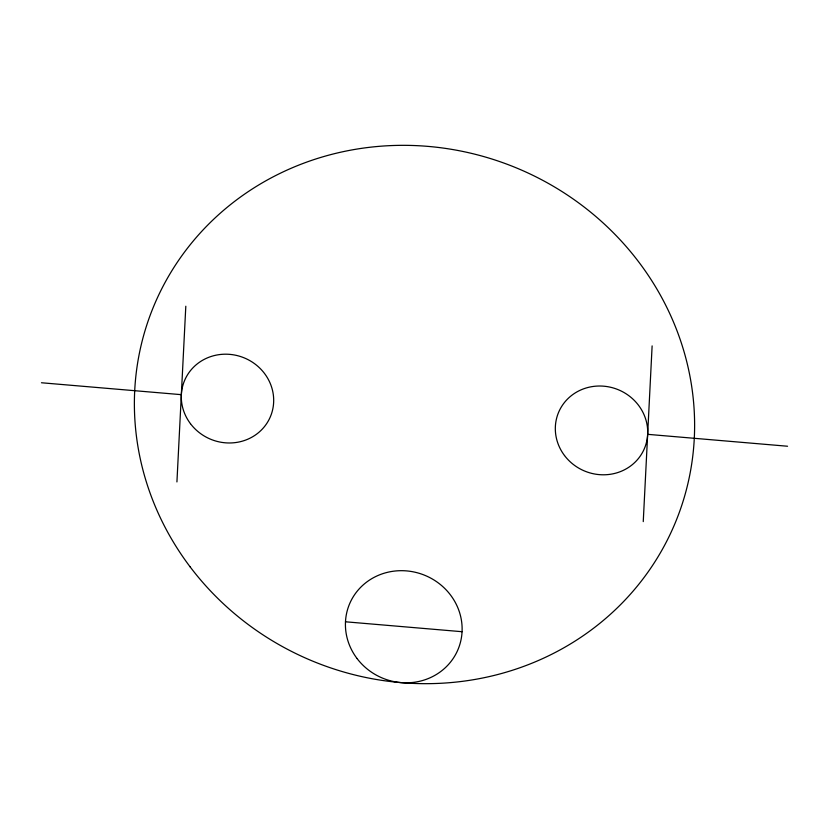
<?xml version="1.0" encoding="UTF-8"?>
<svg xmlns="http://www.w3.org/2000/svg" width="829" height="829" viewBox="0 0 829 829"><rect width="100%" height="100%" fill="white"/><g stroke="black" fill="none" stroke-linecap="round" stroke-linejoin="round"><path stroke-width="1.24" d="M176.929 481.939L185.81 306.222M643.252 521.617L652.122 345.9M41.45 382.76L181.344 394.666M647.656 434.334L787.55 446.24M345.486 621.791L462.064 631.708M190.483 423.712A46.569 44.01 22.6 0 0 269.943 417.723A46.569 44.01 22.6 0 0 222.037 354.325A46.569 44.01 22.6 0 0 190.483 423.712M564.508 455.535A46.569 44.01 22.6 0 0 643.967 449.546A46.569 44.01 22.6 0 0 596.061 386.148A46.569 44.01 22.6 0 0 564.508 455.535M357.03 658.495A58.828 55.584 22.6 0 0 457.401 650.92A58.828 55.584 22.6 0 0 396.894 570.849A58.828 55.584 22.6 0 0 357.03 658.495M190.121 566.849A282.357 266.814 22.6 0 0 671.915 530.498A282.357 266.814 22.6 0 0 381.464 146.153A282.357 266.814 22.6 0 0 190.121 566.849"/></g></svg>
